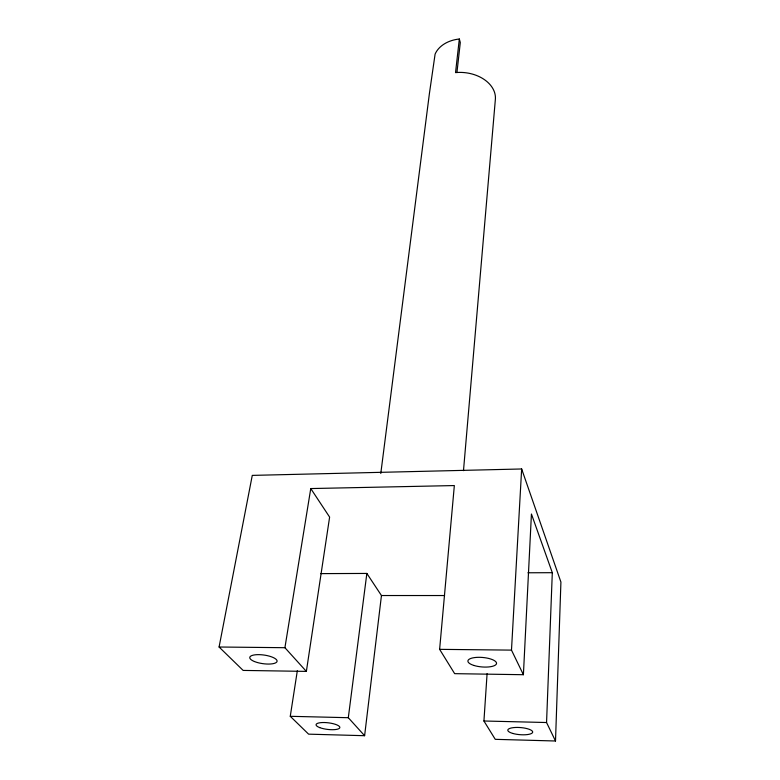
<?xml version="1.0" encoding="UTF-8"?>
<svg xmlns="http://www.w3.org/2000/svg" width="780" height="780" viewBox="0 0 780 780"><rect width="100%" height="100%" fill="white"/><g stroke="black" fill="none" stroke-linecap="round" stroke-linejoin="round"><path stroke-width="1.17" d="M555.506 741L560.917 582.065L521.654 468.975L252.272 475.39L219.082 647.01L243.136 670.42L306.365 671.395L329.618 517.091L310.762 488.563L454.34 485.56L439.627 649.35L454.652 673.657L523.399 674.71L531.433 514.02L552.308 572.686L546.556 722.524L555.506 741L495.261 739.333L483.931 721.003L487.09 673.667M523.399 674.71L511.485 650.12L521.654 468.975M463.486 470.662L495.329 99.801A33.121 23.644 6.1 0 0 455.54 72.618L459.332 39A32.419 23.887 6.1 0 0 435.094 54.151L429.4 93.59L380.786 473.479M456.934 72.52L460.298 42.529L459.332 39M297.326 670.751L290.267 716.303L308.607 734.155L364.611 735.706L381.449 595.53L366.853 573.437L320.843 573.622M364.611 735.706L348.309 717.707L366.853 573.437M306.365 671.395L284.915 647.702L310.762 488.563M527.943 572.783L552.308 572.686M381.449 595.53L444.571 595.54M219.082 647.01L284.915 647.702M439.627 649.35L511.485 650.12M290.267 716.303L348.309 717.707M483.931 721.003L546.556 722.524M319.751 727.623A11.992 3.325 6.9 0 0 339.544 728.179A11.992 3.325 6.9 0 0 324.587 722.533A11.992 3.325 6.9 0 0 319.751 727.623M254.426 661.518A13.796 4.348 8 0 0 276.841 661.889A13.796 4.348 8 0 0 258.979 654.644A13.796 4.348 8 0 0 254.426 661.518M512.918 733.473A12.49 3.569 4.6 0 0 532.623 732.41A12.49 3.569 4.6 0 0 515.209 727.477A12.49 3.569 4.6 0 0 512.918 733.473M474.074 665.496A14.362 4.748 4.9 0 0 496.49 663.692A14.362 4.748 4.9 0 0 476.112 657.423A14.362 4.748 4.9 0 0 474.074 665.496"/></g></svg>
